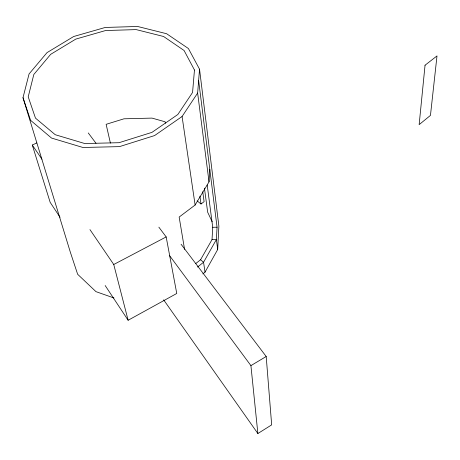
<?xml version="1.0" encoding="UTF-8"?>
<svg xmlns="http://www.w3.org/2000/svg" width="460" height="460" viewBox="0 0 460 460"><rect width="100%" height="100%" fill="white"/><g stroke="black" fill="none" stroke-linecap="round" stroke-linejoin="round"><path stroke-width="0.69" d="M202.848 273.89L205.016 272.153L217.689 249.498L218.88 226.142L199.536 69.184L188.405 48.518L166.623 33.729L137.597 26.473L105.248 27.456L73.686 36.507L47.018 52.624L29.072 73.933L23 97.681L70.322 252.137L77.654 274.281L95.968 291.646L113.971 297.982M198.634 80.483L217.057 227.205L216.407 239.516L217.689 249.498M195.632 263.649L200.571 259.745L212.031 239.597L212.727 227.292L207.201 185.012M184.586 249.412L179.153 217.062L195.12 205.022L209.024 181.878L209.8 169.406M209.024 181.878L197.639 93.041L199.536 69.184M23 97.681L30.596 120.342L51.549 138.069L82.949 147.487L119.485 146.625L154.589 135.568L182.074 116.512L197.639 93.041M197.512 267.059L203.556 262.263L216.407 239.516L212.031 239.597M197.139 200.899L201.02 203.993L204.102 201.664L202.739 191.728M163.662 299.862L257.876 433.527L271.67 424.873L266.196 356.5L181.09 244.254M257.876 433.527L250.918 365.625L266.196 356.5M105.173 285.539L128.127 320.263L176.761 293.468L166.169 236.923L158.855 227.159M128.127 320.263L113.746 264.5L166.169 236.923M60.059 217.298L50.163 202.331L32.286 145.026L36.788 142.934M212.727 227.292L217.057 227.205M200.571 259.745L203.556 262.263L205.016 272.153M88.268 132.951L96.013 143.29M169.435 255.427L250.918 365.625M32.286 145.026L41.963 159.217M89.953 229.603L113.746 264.5M212.192 221.789L207.667 212.227L204.43 188.134M110.412 143.117L106.128 124.321L123.987 118.806L152.013 118.099L165.105 121.791L165.341 123.205M182.074 116.512L195.12 205.022M199.922 196.19L201.02 203.993M194.465 70.006L192.562 92.466L177.83 114.505L151.967 132.359L119.019 142.703L84.738 143.526L55.24 134.722L35.477 118.116L28.215 96.841L33.822 74.474L50.663 54.349L75.802 39.1L105.616 30.532L136.183 29.607L163.576 36.489L184.075 50.491L194.465 70.006M425.046 65.222L419.146 124.643L430.456 115.402L437 55.925L425.046 65.222"/></g></svg>
